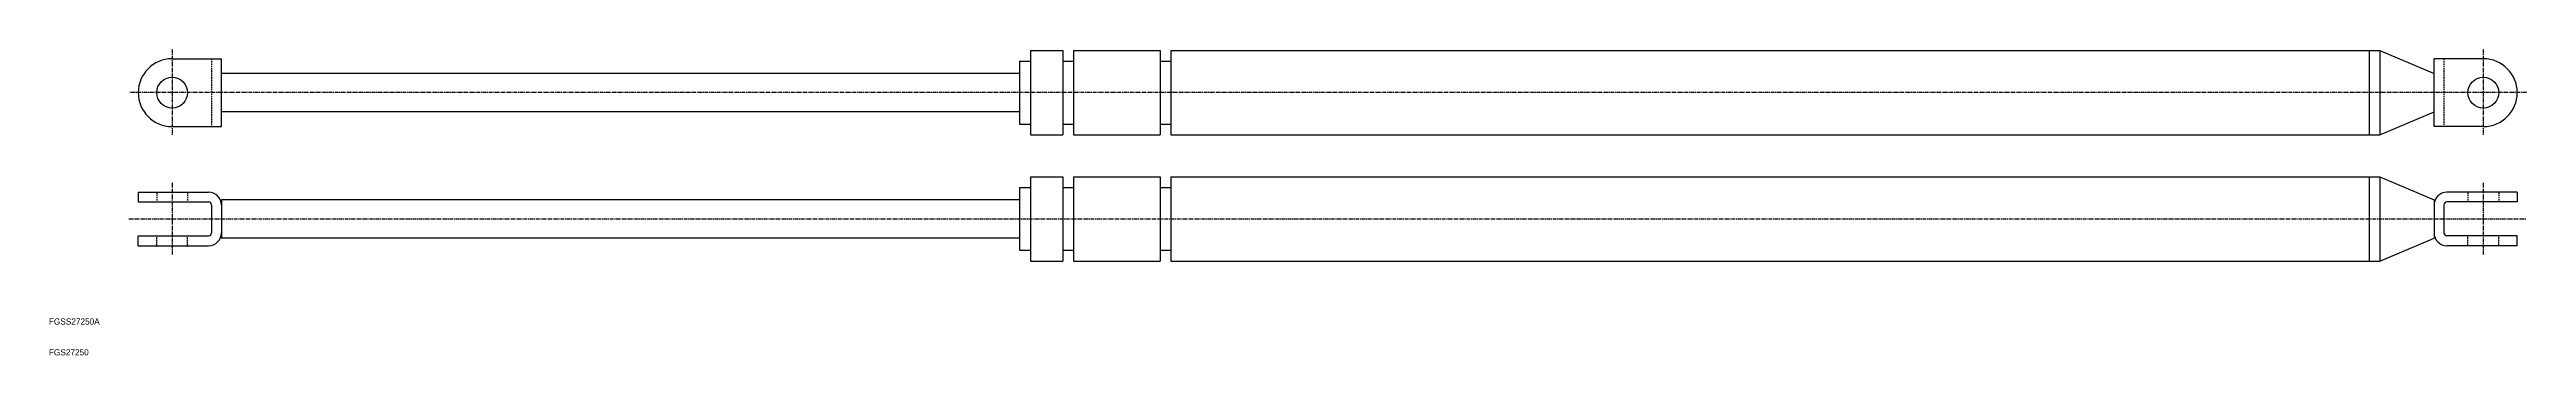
# Model space of a CAD drawing. Extents: x 10 to 814, y 10 to 109.
import ezdxf

# ---------------------------------------------------------------- set-up
doc = ezdxf.new("R2010")
doc.units = 0
doc.linetypes.add('CENTER', pattern=[2, 1.25, -0.25, 0.25, -0.25])
doc.linetypes.add('DASHED', pattern=[0.75, 0.5, -0.25])
doc.layers.get('0').update_dxf_attribs({"linetype": 'CONTINUOUS'})
doc.layers.add('CENTER', color=1, linetype='CENTER')

msp = doc.modelspace()

# ---------------------------------------------------------------- linework, layer by layer
at = {"color": 7, "linetype": 'CONTINUOUS'}
for p, q in [((50, 106.3), (66, 106.3)), ((66, 84.3), (66, 106.3)), ((325, 105.49), (325, 85.11)), ((325, 105.49), (328.51, 105.49)), ((328.51, 109), (339.04, 109)), ((328.51, 109), (328.51, 81.6)), ((339.04, 109), (339.04, 81.6)), ((339.04, 105.49), (342.55, 105.49)), ((342.55, 109), (370.63, 109)), ((342.55, 109), (342.55, 81.6)), ((370.63, 109), (370.63, 81.6)), ((370.63, 105.49), (374.14, 105.49)), ((374.14, 109), (766.45, 109)), ((374.14, 109), (374.14, 81.6)), ((762.94, 109), (762.94, 81.6)), ((766.45, 109), (766.45, 81.6)), ((766.45, 109), (784, 101.55)), ((800, 106.3), (784, 106.3)), ((784, 84.3), (784, 106.3)), ((325, 101.55), (66, 101.55)), ((325, 89.05), (66, 89.05)), ((766.45, 81.6), (784, 89.05)), ((50, 84.3), (66, 84.3)), ((325, 85.11), (328.51, 85.11)), ((328.51, 81.6), (339.04, 81.6)), ((339.04, 85.11), (342.55, 85.11)), ((342.55, 81.6), (370.63, 81.6)), ((370.63, 85.11), (374.14, 85.11)), ((374.14, 81.6), (766.45, 81.6)), ((800, 84.3), (784, 84.3)), ((325, 64.49), (325, 44.11)), ((325, 64.49), (328.51, 64.49)), ((328.51, 68), (339.04, 68)), ((328.51, 68), (328.51, 40.6)), ((339.04, 68), (339.04, 40.6)), ((339.04, 64.49), (342.55, 64.49)), ((342.55, 68), (370.63, 68)), ((342.55, 68), (342.55, 40.6)), ((370.63, 68), (370.63, 40.6)), ((370.63, 64.49), (374.14, 64.49)), ((374.14, 68), (766.45, 68)), ((374.14, 68), (374.14, 40.6)), ((762.94, 68), (762.94, 40.6)), ((766.45, 68), (766.45, 40.6)), ((766.45, 68), (784, 60.55)), ((39, 63), (61.8, 63)), ((39, 63), (39, 59.8)), ((39, 59.8), (61.8, 59.8)), ((62.8, 58.8), (62.8, 49.8)), ((325, 60.55), (66, 60.55)), ((66, 60.55), (66, 48.05)), ((784, 60.55), (784, 48.05)), ((787.2, 58.8), (787.2, 49.8)), ((811, 63), (788.2, 63)), ((811, 59.8), (788.2, 59.8)), ((811, 63), (811, 59.8)), ((39, 48.8), (61.8, 48.8)), ((39, 45.6), (39, 48.8)), ((811, 48.8), (788.2, 48.8)), ((811, 45.6), (811, 48.8)), ((39, 45.6), (61.8, 45.6)), ((325, 48.05), (66, 48.05)), ((325, 44.11), (328.51, 44.11)), ((328.51, 40.6), (339.04, 40.6)), ((339.04, 44.11), (342.55, 44.11)), ((342.55, 40.6), (370.63, 40.6)), ((370.63, 44.11), (374.14, 44.11)), ((374.14, 40.6), (766.45, 40.6)), ((766.45, 40.6), (784, 48.05)), ((811, 45.6), (788.2, 45.6))]:
    msp.add_line(p, q, dxfattribs=at)
at = {"color": 3, "linetype": 'DASHED'}
for p, q in [((62.8, 106.3), (62.8, 84.3)), ((787.2, 106.3), (787.2, 84.3)), ((45, 63), (45, 59.8)), ((55, 63), (55, 59.8)), ((795, 63), (795, 59.8)), ((805, 63), (805, 59.8)), ((45, 45.6), (45, 48.8)), ((55, 45.6), (55, 48.8)), ((795, 45.6), (795, 48.8)), ((805, 45.6), (805, 48.8))]:
    msp.add_line(p, q, dxfattribs=at)
at = {"color": 7, "linetype": 'CONTINUOUS'}
for centre in [(50, 95.3), (800, 95.3)]:
    msp.add_circle(centre, 5, dxfattribs=at)
for centre, radius, start, end in [((50, 95.3), 11, 90, 270), ((800, 95.3), 11, 270, 90), ((61.8, 58.8), 4.2, 0, 90), ((61.8, 58.8), 1, 0, 90), ((788.2, 58.8), 4.2, 90, 180), ((788.2, 58.8), 1, 90, 180), ((61.8, 49.8), 4.2, 270, 0), ((61.8, 49.8), 1, 270, 0), ((788.2, 49.8), 4.2, 180, 270), ((788.2, 49.8), 1, 180, 270)]:
    msp.add_arc(centre, radius, start, end, dxfattribs=at)
at = {"layer": 'CENTER', "color": 1, "linetype": 'CENTER'}
for p, q in [((50, 109.3), (50, 81.3)), ((800, 109.3), (800, 81.3)), ((814, 95.3), (36, 95.3)), ((50, 66), (50, 42.6)), ((800, 66), (800, 42.6)), ((36, 54.3), (814, 54.3))]:
    msp.add_line(p, q, dxfattribs=at)

# ---------------------------------------------------------------- texts
at = {"color": 7, "linetype": 'CONTINUOUS'}
for s, p in [('FGSS27250A', (10, 20)), ('FGS27250', (10, 10))]:
    msp.add_text(s, height=2, dxfattribs=at).set_placement(p)

doc.saveas('drawing.dxf')
